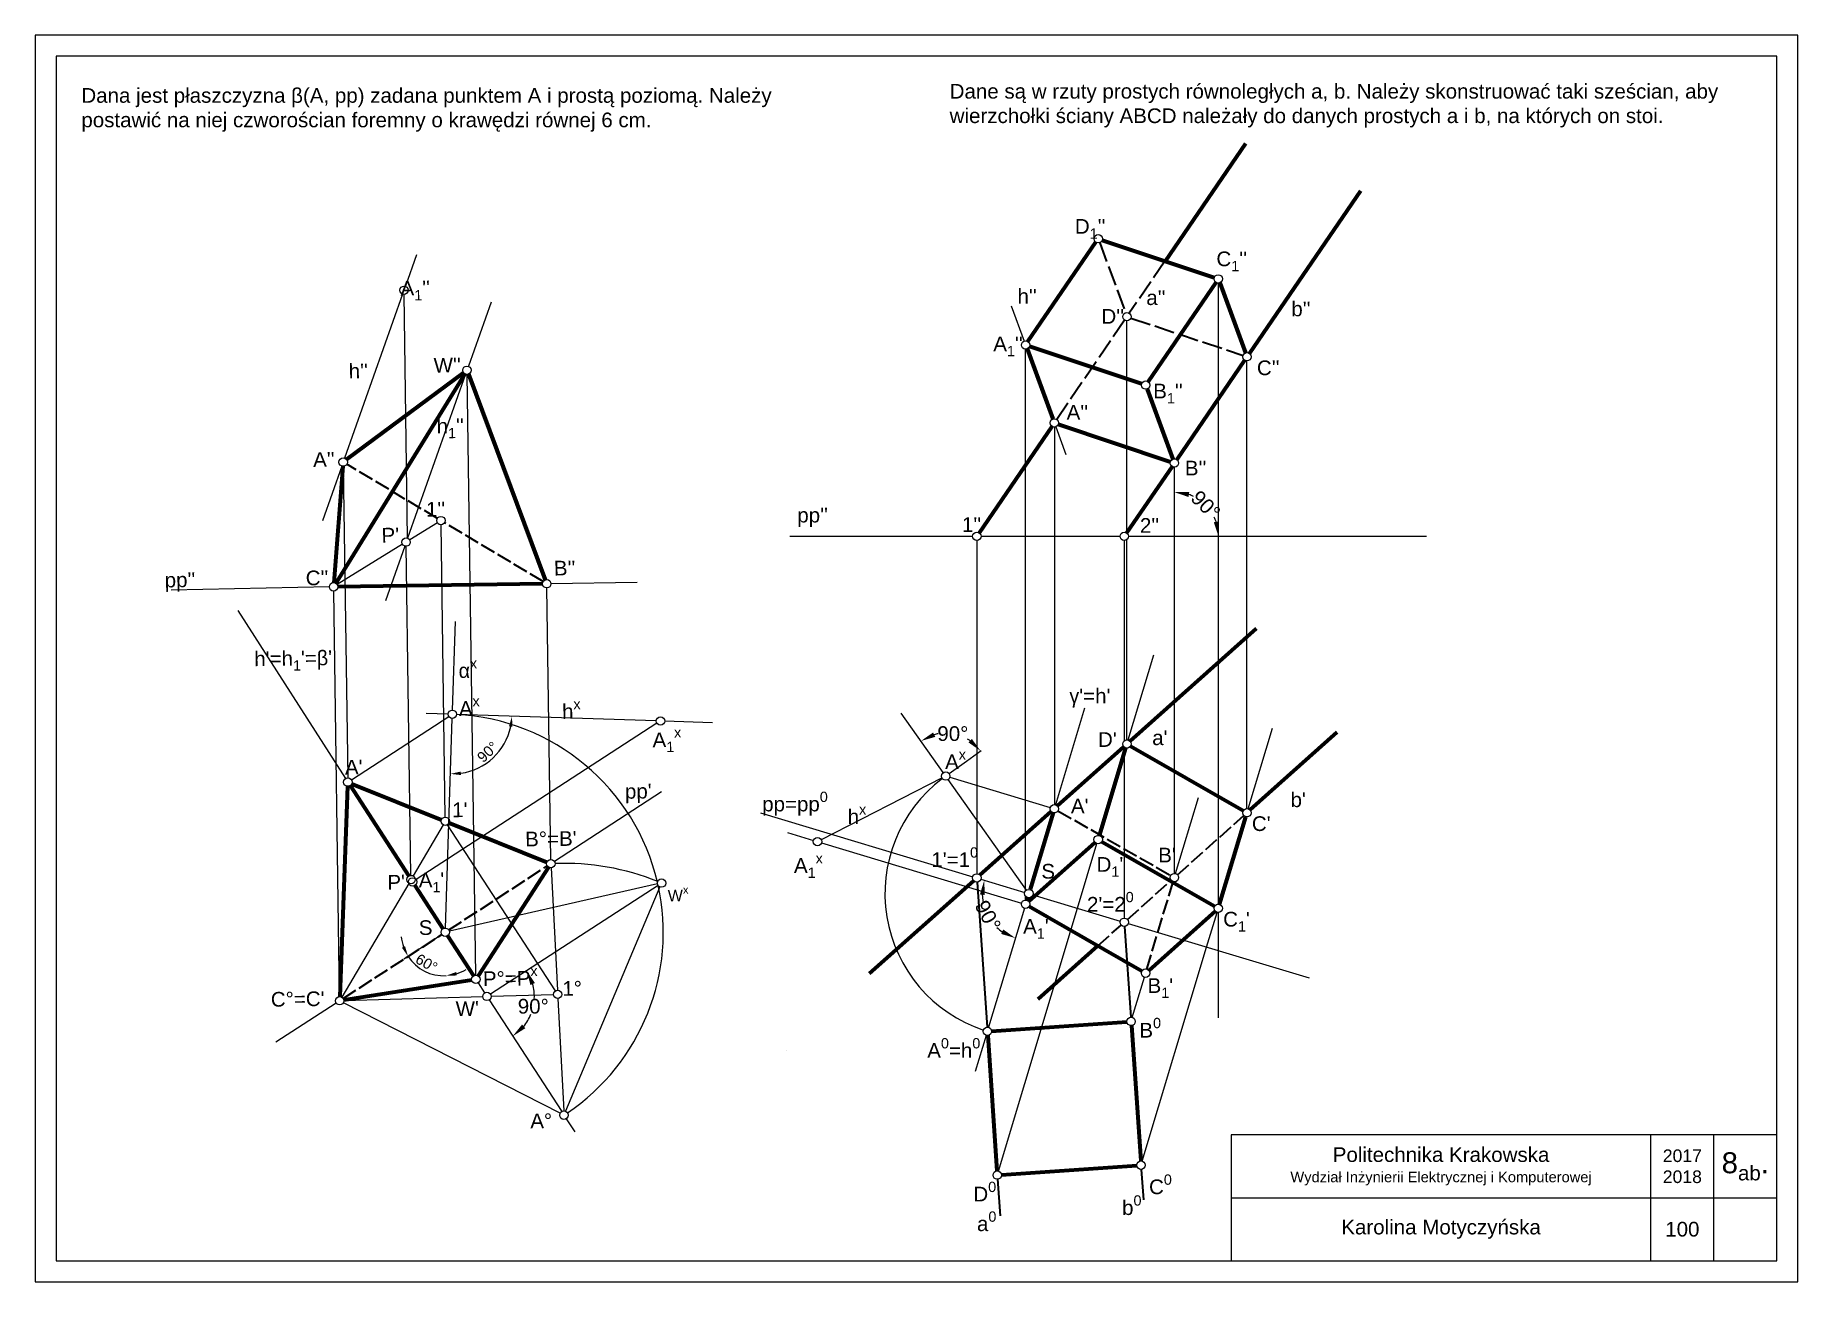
# Model space of a CAD drawing. Header units: inches. Extents: x 14 to 434, y 9 to 306.
import ezdxf

# ---------------------------------------------------------------- set-up
doc = ezdxf.new("R2010")
doc.units = ezdxf.units.IN
doc.header["$MEASUREMENT"] = 0
doc.linetypes.add('ACAD_ISO02W100', pattern=[15, 12, -3])
doc.layers.add('ZADANIE1', color=7, linetype='Continuous')
doc.styles.get("Standard").update_dxf_attribs({"font": 'arial.ttf'})
doc.dimstyles.new('ISO-25', dxfattribs={"dimtxt": 2.5, "dimasz": 2.5, "dimexe": 1.25, "dimexo": 0.625, "dimtad": 1, "dimtxsty": 'Standard', "dimcen": 2.5, "dimadec": 0, "dimazin": 0, "dimtfac": 1, "dimtmove": 0, "dimatfit": 3, "dimfxl": 1, "dimarcsym": 0})
doc.dimstyles.new('Kopia Standard', dxfattribs={"dimtxt": 3.5, "dimasz": 3.5, "dimexe": 0.18, "dimexo": 0.0625, "dimgap": 0.09, "dimtad": 0, "dimdec": 4, "dimzin": 0, "dimdsep": 46, "dimtxsty": 'Standard', "dimcen": 0.09, "dimadec": 0, "dimazin": 0, "dimtfac": 1, "dimtdec": 4, "dimtofl": 0, "dimtmove": 0, "dimatfit": 3, "dimfxl": 1, "dimtolj": 1, "dimtzin": 0, "dimarcsym": 0})
doc.dimstyles.get("Standard").update_dxf_attribs({"dimtxt": 3.5, "dimasz": 3.5, "dimexe": 0.18, "dimexo": 0.0625, "dimgap": 0.09, "dimtad": 0, "dimtih": 1, "dimtoh": 1, "dimdec": 4, "dimzin": 0, "dimdsep": 46, "dimtxsty": 'Standard', "dimcen": 0.09, "dimadec": 0, "dimazin": 0, "dimtfac": 1, "dimtdec": 4, "dimtofl": 0, "dimtmove": 0, "dimatfit": 3, "dimfxl": 1, "dimtolj": 1, "dimtzin": 0, "dimarcsym": 0})

# ---------------------------------------------------------------- blocks, each defined once
blk = doc.blocks.new('*D2')
at = {"color": 0, "lineweight": -2, "transparency": 16777216}
blk.add_line((110.44, 91.48), (101.42, 85.63), dxfattribs=at)
for start, end in [(184.6275, 198.8061), (212.9847, 273.3444), (287.523, 301.7016)]:
    blk.add_arc((110.96, 91.82), 10.13, start, end, dxfattribs=at)
at = {"color": 0, "transparency": 16777216}
for points in [[(101.75, 88.74), (101, 88.38), (102.46, 86.31)], [(114.09, 81.76), (113.93, 82.58), (111.55, 81.71)]]:
    blk.add_solid(points, dxfattribs=at)
at = {"layer": 'Defpoints', "color": 0, "transparency": 16777216}
for p in [(162.88, 125.52), (137.13, 108.81), (110.99, 91.38), (108.04, 82.13), (114.47, 31.69)]:
    blk.add_point(p, dxfattribs=at)
at = {"color": 0, "transparency": 16777216, "insert": (106.87, 84.69), "char_height": 2.5, "attachment_point": 5, "rotation": 330.1621}
blk.add_mtext('60°', dxfattribs=at)
blk = doc.blocks.new('*D1')
at = {"color": 0, "lineweight": -2, "transparency": 16777216}
blk.add_arc((113.01, 144), 14.22, 278.2258, 348.0516, dxfattribs=at)
at = {"color": 0, "transparency": 16777216}
for points in [[(126.51, 141.1), (127.34, 141), (127.23, 143.53)], [(115.07, 129.51), (115.03, 130.34), (112.55, 129.79)]]:
    blk.add_solid(points, dxfattribs=at)
at = {"layer": 'Defpoints', "color": 0, "transparency": 16777216}
for p in [(112.99, 143.23), (113.78, 143.97), (161.85, 142.41), (119.72, 131.46), (111.35, 92.82)]:
    blk.add_point(p, dxfattribs=at)
at = {"color": 0, "transparency": 16777216, "insert": (121.44, 135.01), "char_height": 2.5, "attachment_point": 5, "rotation": 43.1387}
blk.add_mtext('90°', dxfattribs=at)
blk = doc.blocks.new('*D3')
at = {"color": 0, "lineweight": -2, "transparency": 16777216}
for start, end in [(181.4213, 189.7254), (226.7863, 235.0904)]:
    blk.add_arc((250.4, 101.28), 11.09, start, end, dxfattribs=at)
at = {"color": 0, "transparency": 16777216}
for points in [[(238.74, 101.08), (239.89, 100.93), (239.78, 104.47)], [(244.31, 92.71), (243.8, 91.66), (247.2, 90.66)]]:
    blk.add_solid(points, dxfattribs=at)
at = {"layer": 'Defpoints', "color": 0, "transparency": 16777216}
for p in [(238.96, 104.72), (249.44, 101.57), (239.61, 98.74), (249.34, 97.77), (240.81, 69.41)]:
    blk.add_point(p, dxfattribs=at)
at = {"color": 0, "transparency": 16777216, "insert": (240.63, 96.03), "char_height": 3.5, "attachment_point": 5, "rotation": 298.2559}
blk.add_mtext('\\A1;90°', dxfattribs=at)
blk = doc.blocks.new('*D4')
at = {"color": 0, "lineweight": -2, "transparency": 16777216}
for start, end in [(64.5368, 70.8769), (19.1231, 25.4632)]:
    blk.add_arc((285.08, 186.39), 10.54, start, end, dxfattribs=at)
at = {"color": 0, "transparency": 16777216}
for points in [[(288.43, 195.77), (288.63, 196.92), (285.08, 196.93)], [(295.61, 189.94), (294.46, 189.75), (295.61, 186.39)]]:
    blk.add_solid(points, dxfattribs=at)
at = {"layer": 'Defpoints', "color": 0, "transparency": 16777216}
for p in [(285.08, 202.86), (294.2, 191.66), (274.14, 186.39), (345.16, 186.39), (285.08, 106.09)]:
    blk.add_point(p, dxfattribs=at)
at = {"color": 0, "transparency": 16777216, "insert": (292.53, 193.84), "char_height": 3.5, "attachment_point": 5, "rotation": 315}
blk.add_mtext('\\A1;90°', dxfattribs=at)
blk = doc.blocks.new('*D5')
at = {"layer": 'Defpoints', "color": 0, "transparency": 16777216}
for p in [(162.25, 103.37), (121.67, 76.12), (121.9, 77.18), (131.32, 71.63), (139.2, 49.12)]:
    blk.add_point(p, dxfattribs=at)
at = {"layer": 'ZADANIE1', "color": 0, "lineweight": -2, "transparency": 16777216}
for start, end in [(357.5912, 15.1625), (320.807, 338.0179)]:
    blk.add_arc((121.26, 76.76), 11.3, start, end, dxfattribs=at)
at = {"layer": 'ZADANIE1', "color": 0, "transparency": 16777216}
for points in [[(131.63, 79.48), (132.69, 79.96), (130.73, 82.91)], [(130.4, 69.19), (129.62, 70.06), (127.41, 67.29)]]:
    blk.add_solid(points, dxfattribs=at)
at = {"layer": 'ZADANIE1', "color": 0, "transparency": 16777216, "insert": (132.31, 74.41), "char_height": 3.5, "attachment_point": 5}
blk.add_mtext('\\A1;90°', dxfattribs=at)
blk = doc.blocks.new('*D10')
at = {"layer": 'Defpoints', "color": 0, "transparency": 16777216}
for p in [(219.98, 144.28), (234.83, 138.6), (235.52, 132.81), (230.02, 130.09), (231.41, 129.86)]:
    blk.add_point(p, dxfattribs=at)
at = {"layer": 'ZADANIE1', "color": 0, "lineweight": -2, "transparency": 16777216}
blk.add_line((235.57, 132.85), (239.06, 135.36), dxfattribs=at)
for start, end in [(100.3008, 105.5995), (55.3916, 59.3985)]:
    blk.add_arc((230.6, 129.27), 10.24, start, end, dxfattribs=at)
at = {"layer": 'ZADANIE1', "color": 0, "transparency": 16777216}
for points in [[(228.09, 138.61), (227.59, 139.66), (224.68, 137.63)], [(236.82, 138.12), (236.01, 137.29), (238.91, 135.25)]]:
    blk.add_solid(points, dxfattribs=at)
at = {"layer": 'ZADANIE1', "color": 0, "transparency": 16777216, "insert": (232.29, 139.37), "char_height": 3.5, "attachment_point": 5}
blk.add_mtext('\\A1;90°', dxfattribs=at)

msp = doc.modelspace()

# ---------------------------------------------------------------- linework, layer by layer
at = {"lineweight": 70}
for p, q in [((302.02603, 280.00759), (282.85536, 251.96337)), ((329.40199, 268.70122), (302.94666, 230.00049)), ((250.1913, 232.8032), (266.36611, 256.46486)), ((267.87892, 256.97356), (294.58574, 248.05169)), ((294.96988, 246.90929), (278.79507, 223.24763)), ((295.88038, 246.79667), (302.03616, 230.11312)), ((249.97312, 231.03948), (256.12891, 214.35593)), ((277.28226, 222.73894), (250.57544, 231.6608)), ((301.81799, 228.3494), (285.64318, 204.68773)), ((115.97635, 225.12047), (85.25018, 175.20462)), ((115.69753, 225.37611), (87.80315, 204.67464)), ((116.8507, 225.03537), (135.16972, 176.0295)), ((278.5769, 221.48391), (284.73268, 204.80036)), ((255.91074, 212.59221), (238.5662, 187.21939)), ((257.42355, 213.1009), (284.13037, 204.17904)), ((86.92385, 203.0816), (84.80226, 175.35011)), ((284.51451, 203.03664), (273.70204, 187.21939)), ((134.51997, 175.07824), (85.72587, 174.36759)), ((274.52483, 137.58532), (304.66327, 164.46713)), ((303.1286, 121.18832), (323.8916, 139.70776)), ((274.64611, 136.42235), (301.51476, 121.02001)), ((88.07323, 126.83405), (86.19972, 76.72948)), ((88.65501, 126.99453), (102.63266, 105.45828)), ((89.0385, 127.46054), (110.4221, 118.86909)), ((112.27791, 118.12347), (135.56337, 108.76789)), ((238.74814, 105.67451), (255.72879, 120.82031)), ((295.82231, 98.71807), (302.09423, 119.56508)), ((135.94709, 107.55611), (119.15857, 81.67316)), ((104.09233, 103.20926), (110.7824, 92.90145)), ((212.46017, 82.22711), (237.25559, 104.34324)), ((277.35744, 82.8045), (250.49422, 98.22586)), ((294.78826, 97.09448), (278.97065, 82.97263)), ((111.87123, 91.22381), (118.06998, 81.673)), ((252.63206, 76.14822), (266.85455, 88.83389)), ((117.62654, 80.67882), (87.15021, 75.88555)), ((240.58699, 67.45016), (242.80677, 35.19941)), ((241.51596, 68.51647), (273.76671, 70.73625)), ((274.83302, 69.80727), (277.0528, 37.55653)), ((243.87308, 34.27044), (276.12383, 36.49022))]:
    msp.add_line(p, q, dxfattribs=at)
at = {"linetype": 'ACAD_ISO02W100', "lineweight": 35, "ltscale": 0.4}
for p, q in [((267.27661, 256.35223), (273.43239, 239.66869)), ((282.83405, 251.97754), (274.34288, 239.55606)), ((273.21422, 237.90497), (257.0394, 214.2433)), ((274.72703, 238.41366), (301.43385, 229.4918))]:
    msp.add_line(p, q, dxfattribs=at)
for p, q in [((104.49599, 253.50087), (101.82842, 245.96556)), ((101.161, 244.08021), (87.33385, 205.02136)), ((102.35485, 185.96504), (101.50927, 244.02299)), ((122.24874, 242.2095), (116.83427, 226.91473)), ((116.16684, 225.02939), (102.33969, 185.97054)), ((116.24619, 225.25352), (116.23973, 225.2353)), ((118.59983, 81.83408), (116.51512, 224.97217)), ((86.66642, 203.13602), (82.05663, 190.11432)), ((87.0147, 203.0788), (88.09603, 128.83324)), ((109.45558, 189.62991), (102.85673, 185.55343)), ((111.33544, 119.49617), (110.3209, 189.15558)), ((101.15522, 184.50231), (85.57673, 174.87859)), ((101.67226, 184.08519), (97.06248, 171.0635)), ((103.16251, 105.61935), (102.02054, 184.02797)), ((83.7261, 174.33725), (45.98331, 173.59687)), ((86.14779, 76.73007), (84.74054, 173.35313)), ((136.47671, 109.39498), (135.53443, 174.09291)), ((157.06408, 175.40658), (136.51976, 175.10737)), ((61.94133, 168.70924), (87.56744, 128.67298)), ((113.04701, 144.99618), (113.73271, 166.09651)), ((88.94941, 128.37776), (112.17571, 143.45229)), ((112.01505, 144.02919), (106.7519, 144.20023)), ((111.35929, 93.0621), (112.98205, 142.99724)), ((161.61631, 142.41729), (114.014, 143.96423)), ((161.77697, 141.84039), (104.38673, 104.59249)), ((175.03818, 141.98111), (163.61525, 142.35233)), ((162.88399, 125.52471), (137.33009, 108.9395)), ((110.84252, 117.63462), (103.68456, 105.48112)), ((137.57035, 78.0969), (111.89442, 117.65746)), ((136.54334, 107.39644), (138.0627, 78.25673)), ((102.6204, 103.67429), (86.66984, 76.59184)), ((161.9103, 103.55863), (112.30195, 92.28425)), ((162.04662, 103.23583), (122.09597, 77.30672)), ((162.4976, 102.85852), (140.00328, 49.39824)), ((119.15881, 79.99537), (120.71274, 77.60112)), ((87.16192, 75.75957), (120.25759, 76.73291)), ((121.80157, 75.92349), (139.07103, 49.31532)), ((122.25673, 76.7917), (137.1152, 77.22869)), ((138.16684, 76.25944), (139.56338, 49.47515)), ((85.32354, 75.18576), (70.97154, 65.8709)), ((138.72457, 48.93073), (87.05324, 75.27595)), ((140.15987, 47.63769), (142.21225, 44.47544)), ((398.62668, 13.78427), (398.62668, 43.78427)), ((413.62668, 13.78427), (413.62668, 43.78427)), ((298.62668, 28.78427), (428.62668, 28.78427))]:
    msp.add_line(p, q)
at = {"lineweight": 18}
for p, q in [((295.53422, 246.73484), (295.53422, 98.76047)), ((246.16781, 241.35274), (249.2808, 232.91583)), ((273.77855, 187.16151), (273.77855, 237.73051)), ((249.62696, 101.91919), (249.62696, 230.97765)), ((302.38232, 121.52268), (302.38232, 228.17494)), ((256.47507, 212.41776), (256.47507, 122.48594)), ((256.82123, 212.47958), (259.24577, 205.90856)), ((285.07884, 106.08894), (285.07884, 202.86219)), ((193.42425, 186.39384), (237.00187, 186.39384)), ((238.00187, 185.39384), (238.00187, 106.00888)), ((239.00187, 186.39384), (272.1377, 186.39384)), ((273.1377, 185.39384), (273.1377, 137.68735)), ((273.77855, 137.91968), (273.77855, 185.62618)), ((274.1377, 186.39384), (345.16365, 186.39384)), ((274.06665, 137.87728), (280.17626, 158.18484)), ((230.01948, 130.0879), (219.97849, 144.2836)), ((263.69635, 145.48853), (256.76317, 122.44354)), ((302.67042, 121.48028), (308.43768, 140.64988)), ((273.1377, 136.15201), (273.1377, 95.43811)), ((249.81857, 102.09645), (231.17442, 128.45507)), ((231.55455, 128.98339), (255.51747, 121.77404)), ((285.36694, 106.04654), (290.82424, 124.18589)), ((186.47335, 120.51145), (237.04427, 105.29697)), ((192.89294, 115.7924), (199.07575, 113.93227)), ((200.99095, 113.35608), (248.66936, 99.01183)), ((262.00541, 97.78731), (266.6363, 113.17978)), ((238.95947, 104.72078), (249.43844, 101.56813)), ((251.35364, 100.99194), (272.1801, 94.72621)), ((249.33887, 97.76613), (240.80642, 69.4054)), ((243.16354, 35.15937), (262.00541, 97.78731)), ((249.62696, 99.72373), (249.62696, 100.64088)), ((292.75871, 88.53505), (295.24612, 96.80287)), ((295.53422, 96.76047), (295.53422, 71.68158)), ((274.09531, 94.15001), (317.20981, 81.17883)), ((277.40956, 37.51649), (292.75871, 88.53505)), ((275.05245, 71.76251), (277.93659, 81.34904)), ((240.23022, 67.4902), (237.64013, 58.88107))]:
    msp.add_line(p, q, dxfattribs=at)
at = {"linetype": 'ACAD_ISO02W100', "lineweight": 35, "ltscale": 0.3}
for p, q in [((109.44786, 190.66833), (87.85861, 203.56583)), ((134.66139, 175.60566), (111.16481, 189.64261)), ((257.34263, 120.98862), (284.21128, 105.58627)), ((285.82512, 105.75458), (301.63605, 119.85704)), ((112.16563, 92.60704), (135.65246, 107.85067)), ((273.88398, 95.10375), (284.33257, 104.4233)), ((281.14934, 92.02778), (284.79075, 104.13134)), ((266.85455, 88.83389), (272.39143, 93.77247)), ((87.00117, 76.27459), (110.488, 91.51821)), ((278.51279, 83.26424), (281.14934, 92.02778))]:
    msp.add_line(p, q, dxfattribs=at)
at = {"lineweight": 70, "ltscale": 0.3}
for p, q in [((257.22135, 122.15158), (273.03228, 136.25405)), ((256.18697, 120.52834), (250.68414, 102.23764)), ((250.10794, 100.32244), (249.91506, 99.68133))]:
    msp.add_line(p, q, dxfattribs=at)
at = {"lineweight": 70, "ltscale": 0.4}
for p, q in [((267.2125, 115.09498), (273.49045, 135.96208)), ((250.37355, 99.38901), (266.17781, 113.47209)), ((267.79227, 113.64059), (294.66635, 98.25726))]:
    msp.add_line(p, q, dxfattribs=at)
at = {"lineweight": 35}
for p, q in [((238.07053, 104.01124), (240.44966, 69.44544)), ((273.20637, 93.44047), (274.69568, 71.80255)), ((277.19013, 35.56125), (277.69228, 28.2656)), ((242.9441, 33.20413), (243.54344, 24.49646))]:
    msp.add_line(p, q, dxfattribs=at)
for points in [[(13.62668, 8.78427), (433.62668, 8.78427), (433.62668, 305.78427), (13.62668, 305.78427)], [(18.62668, 13.78427), (428.62668, 13.78427), (428.62668, 300.78427), (18.62668, 300.78427)], [(298.62668, 13.78427), (428.62668, 13.78427), (428.62668, 43.78427), (298.62668, 43.78427)]]:
    msp.add_lwpolyline(points, close=True)
at = {"lineweight": 18}
for centre in [(266.93044, 257.29041), (295.53422, 247.73484), (273.77855, 238.73051), (249.62696, 231.97765), (302.38232, 229.17494), (278.23074, 222.42208), (256.47507, 213.41776), (285.07884, 203.86219), (238.00187, 186.39384), (273.1377, 186.39384), (273.77855, 136.91968), (230.59695, 129.27148), (256.47507, 121.48594), (302.38232, 120.52268), (200.03335, 113.64418), (266.9244, 114.13738), (238.00187, 105.00888), (285.07884, 105.08894), (250.39604, 101.28004), (249.62696, 98.72373), (295.53422, 97.76047), (273.1377, 94.43811), (278.22469, 82.30664), (274.76435, 70.80491), (240.51832, 68.4478), (242.87544, 34.20177), (277.12146, 36.55889)]:
    msp.add_circle(centre, 1, dxfattribs=at)
for centre in [(101.49471, 245.02288), (116.50055, 225.97206), (87.00013, 204.07869), (110.30634, 190.15547), (102.00598, 185.02787), (84.72598, 174.35303), (135.51986, 175.09281), (113.01453, 143.99671), (162.61578, 142.38481), (88.1106, 127.83335), (111.35, 118.49628), (136.49127, 108.39508), (103.17707, 104.61946), (103.54792, 104.04808), (162.88544, 103.78025), (111.32681, 92.06263), (118.61439, 80.83419), (86.16235, 75.73018), (121.25716, 76.76231), (138.11477, 77.25809), (139.61545, 48.47651)]:
    msp.add_circle(centre, 1)
for centre, radius, start, end in [((111.32681, 92.06263), 51.9615, 13.2413316, 87.0360262), ((139.61545, 48.47651), 59.99997, 68.1351912, 92.0297799), ((111.32681, 92.06263), 51.9615, 304.0873977, 12.3553363)]:
    msp.add_arc(centre, radius, start, end)
msp.add_arc((250.39604, 101.28004), 34.28593, 126.9439525, 251.5846903, dxfattribs=at)
at = {"layer": 'ZADANIE1'}
for p, q in [((231.40885, 129.85528), (235.51921, 132.81088)), ((229.70658, 128.81624), (200.92371, 114.09942))]:
    msp.add_line(p, q, dxfattribs=at)
at = {"layer": 'ZADANIE1', "color": 1}
msp.add_line((192.54289, 63.96163), (192.54289, 63.96163), dxfattribs=at)
msp.add_line((192.54289, 63.96163), (192.54289, 63.96163), dxfattribs=at)

# ---------------------------------------------------------------- texts
at = {"lineweight": 18, "char_height": 3.5}
for s, width, heights, insert, attachment_point in [("\\A1;D{\\H0.7x;\\S^ 1;}''", 10.6762633, [0], (261.36515, 262.00393), 1), ("\\A1;C{\\H0.7x;\\S^ 1;}''", 10.6762633, [0], (295.09552, 254.25556), 1), ("\\A1;h''", 10.6762633, [0], (247.69227, 245.35516), 1), ("a''", 10.6762633, [0], (278.38668, 245.00084), 1), ("D''", 10.6762633, [0], (267.69305, 240.55631), 1), ("b''", 10.6762633, [0], (312.94493, 242.32849), 1), ("\\A1;A{\\H0.7x;\\S^ 1;}''", 10.6762633, [0], (241.92041, 233.99883), 1), ("C''", 10.6762633, [0], (304.75077, 228.29643), 1), ("\\A1;B{\\H0.7x;\\S^ 1;}''", 10.6762633, [0], (280.03732, 222.76047), 1), ("A''", 10.6762633, [0], (259.40255, 217.70028), 1), ("B''", 10.6762633, [0], (287.57574, 204.40452), 1), ("pp''", 30.8262325, [0], (195.22311, 193.19386), 1), ("1''", 10.6762633, [0], (234.45826, 190.94331), 1), ("2''", 10.6762633, [0], (276.86787, 190.73852), 1), ("{\\fSymbol|b0|i0|c2|p18;g}'=h'", 8.3020075, [0], (260.05967, 150.12054), 1), ("D'", 10.6762633, [0], (266.87618, 139.72757), 1), ("a'", 10.6762633, [0], (279.79022, 140.15003), 1), ('\\A1;A{\\H0.7x;\\Sx^ ;}', 10.6762633, [0], (230.44062, 135.63637), 1), ('\\A1;pp=pp{\\H0.7x;\\S0^ ;}', 30.8262325, [0], (186.8559, 125.54775), 1), ('\\A1;h{\\H0.7x;\\Sx^ ;}', 10.6762633, [0], (207.22038, 122.5419), 1), ("A'", 10.6762633, [0], (260.42835, 123.89711), 1), ("b'", 10.6762633, [0], (312.75991, 125.37146), 1), ("\\A1;C{\\H1x;'}", 10.6762633, [0], (303.54718, 119.68384), 1), ('\\A1;A{\\H0.7x;\\S^ 1;\\Sx^ ;}', 10.6762633, [0], (194.43104, 110.90123), 1), ("\\A1;1'=1{\\H0.7x;\\S0^ ;}", 10.6762633, [0], (227.15835, 112.29442), 1), ("\\A1;D{\\H0.7x;\\S^ 1;}'", 10.6762633, [0], (266.53617, 109.96641), 1), ("B'", 10.6762633, [0], (281.22806, 112.20605), 1), ('S', 10.6762633, [0], (253.38115, 108.33665), 1), ("\\A1;2'=2{\\H0.7x;\\S0^ ;}", 18.9574594, [3.57401], (264.25721, 101.66499), 1), ("\\A1;C{\\H0.7x;\\S^ 1;}'", 10.6762633, [0], (296.69907, 96.92163), 1), ("\\A1;A{\\H0.7x;\\S^ 1;\\H1.4286x;'}", 10.6762633, [0], (249.03153, 95.22973), 1), ("\\A1;B{\\H0.7x;\\S^ 1;}'", 10.6762633, [0], (278.69009, 81.09641), 1), ('\\A1;B{\\H0.7x;\\S0^ ;}', 10.6762633, [0], (276.73598, 71.65817), 1), ('\\A1;A{\\H0.7x;\\S0^ ;\\H1.4286x;=h\\H0.7x;\\S0^ ;}', 18.4985835, [3.57401], (226.18748, 66.83443), 1), ('\\A1;C{\\H0.7x;\\S0^ ;}', 10.6762633, [0], (279.04158, 34.34467), 1), ('\\A1;D{\\H0.7x;\\S0^ ;}', 10.6762633, [0], (237.17697, 32.611), 1), ('\\A1;b{\\H0.7x;\\S0^ ;}', 10.6762633, [0], (272.62118, 29.37863), 1), ('\\A1;a{\\H0.7x;\\S0^ ;}', 10.6762633, [0], (238.04325, 25.53583), 1), ('Karolina Motyczyńska', 100, [0], (348.62668, 21.28427), 5), ('100', 15, [0], (406.12668, 21.28427), 5)]:
    msp.add_mtext_dynamic_manual_height_columns(s, width=width, gutter_width=17.5, heights=heights, dxfattribs=dict(at, insert=insert, attachment_point=attachment_point))
at = {"attachment_point": 3, "rotation": 0.834416}
for s, insert, char_height in [("\\A1;A{\\H0.7x;\\S^ 1;}''", (107.67038, 247.35388), 3.5), ("\\A1;h''", (92.87896, 227.57108), 3.5), ("W''", (115.01839, 228.98113), 3.5), ("\\A1;h{\\H0.7x;\\S^ 1;}''", (115.73427, 214.50905), 3.5), ("A''", (84.94644, 206.49429), 3.5), ("1''", (111.29176, 194.62667), 3.5), ("P'", (100.30178, 188.46264), 3.5), ("B''", (142.31076, 180.6239), 3.5), ("pp''", (51.74708, 177.82034), 3.5), ("C''", (83.44883, 178.28542), 3.5), ("\\A1;h'=h{\\H0.7x;\\S^ 1;}'={\\fSymbol|b0|i0|c2|p18;b}'", (84.32874, 159.2195), 3.5), ('\\A1;{\\fSymbol|b0|i0|c2|p18;a\\fArial|b0|i0|c238|p34;\\H0.7x;\\Sx^ ;}', (118.89172, 157.38614), 3.5), ('\\A1;A{\\H0.7x;\\Sx^ ;}', (119.51084, 148.35861), 3.5), ('\\A1;h{\\H0.7x;\\Sx^ ;}', (143.55572, 147.65249), 3.5), ('\\A1;A{\\H0.7x;\\S^ 1;\\Sx^ ;}', (167.54864, 140.9161), 3.5), ("A'", (91.58903, 133.17386), 3.5), ("pp'", (160.49251, 127.45285), 3.5), ("1'", (116.60125, 123.00933), 3.5), ("B%%D=B'", (142.60819, 116.18032), 3.5), ("P'", (101.70746, 105.76172), 3.5), ("\\A1;A{\\H0.7x;\\S^ 1;\\H1.4286x;'}", (111.0718, 106.30602), 3.5), ('\\A1;W{\\H0.7x;\\Sx^ ;}', (169.27843, 103.15694), 2.7446818), ('S', (108.26007, 94.93721), 3.5), ('\\A1;P%%D=P{\\H0.7x;\\Sx^ ;}', (133.29945, 84.08751), 3.5), ('1%%D', (143.87905, 80.47186), 3.5), ("C%%D=C'", (82.53727, 77.99355), 3.5), ("W'", (119.34228, 75.64576), 3.5), ('A%%D', (136.7759, 48.90788), 3.5)]:
    msp.add_mtext_dynamic_manual_height_columns(s, width=9.943646, gutter_width=17.5, heights=[0], dxfattribs=dict(at, insert=insert, char_height=char_height))
at = {"attachment_point": 5}
for s, width, heights, insert, char_height in [('Politechnika Krakowska\\P{\\H0.71429x;Wydział Inżynierii Elektrycznej i Komputerowej }', 100, [0], (348.62668, 36.28427), 3.5), ('2017\\P2018', 15, [0], (406.12668, 36.28427), 3), ('\\A1;8{\\H0.7x;\\S^ ab;}.', 15, [1.54395], (421.12668, 36.28427), 5)]:
    msp.add_mtext_dynamic_manual_height_columns(s, width=width, gutter_width=17.5, heights=heights, dxfattribs=dict(at, insert=insert, char_height=char_height))
at = {"layer": 'ZADANIE1', "char_height": 3.5, "attachment_point": 1}
for s, width, insert in [('Dane są w rzuty prostych równoległych a, b. Należy skonstruować taki sześcian, aby wierzchołki ściany ABCD należały do danych prostych a i b, na których on stoi.', 187.6008778, (231.52887, 294.19264)), ('Dana jest płaszczyzna β(A, pp) zadana punktem A i prostą poziomą. Należy postawić na niej czworościan foremny o krawędzi równej 6 cm.', 179.4502875, (24.61244, 293.19642))]:
    msp.add_mtext_dynamic_manual_height_columns(s, width=width, gutter_width=1, heights=[0], dxfattribs=dict(at, insert=insert))

# ---------------------------------------------------------------- dimensions: what is measured, and where the dimension line sits
for base, line1, line2, dimstyle, picture, middle in [((294.20273, 191.66152), ((274.1377, 186.39384), (345.16365, 186.39384)), ((285.07884, 106.08894), (285.07884, 202.86219)), 'Kopia Standard', '*D4', (292.52846, 193.84346)), ((119.72016, 131.45857), ((161.85395, 142.40957), (113.77636, 143.97195)), ((111.35157, 92.82446), (112.98977, 143.23488)), 'ISO-25', '*D1', (121.43664, 135.00881)), ((239.60566, 98.73807), ((238.95947, 104.72078), (249.43844, 101.56813)), ((249.33887, 97.76613), (240.80642, 69.4054)), 'Kopia Standard', '*D3', (240.63124, 96.03193))]:
    dim = msp.add_angular_dim_2l(base=base, line1=line1, line2=line2, dimstyle=dimstyle)
    dim.commit()
    dim.dimension.update_dxf_attribs({"geometry": picture, "text_midpoint": middle})
dim = msp.add_angular_dim_2l(base=(108.03728, 82.1276), line1=((110.98651, 91.38057), (114.47483, 31.68674)), line2=((162.88399, 125.52471), (137.13065, 108.81006)), dimstyle='ISO-25')
dim.commit()
dim.dimension.update_dxf_attribs({"geometry": '*D2', "text_midpoint": (105.92121, 83.03922), "dimtype": 162})
at = {"layer": 'ZADANIE1', "color": 0}
dim = msp.add_angular_dim_2l(base=(234.83351, 138.59786), line1=((231.40885, 129.85528), (235.51921, 132.81088)), line2=((230.01948, 130.0879), (219.97849, 144.2836)), dimstyle='Standard', dxfattribs=at)
dim.commit()
dim.dimension.update_dxf_attribs({"geometry": '*D10', "text_midpoint": (232.2884, 139.37439)})
at = {"layer": 'ZADANIE1'}
dim = msp.add_angular_dim_2l(base=(131.32189, 71.63069), line1=((121.67213, 76.12293), (139.20048, 49.11588)), line2=((162.24606, 103.36527), (121.89653, 77.17728)), dimstyle='Standard', dxfattribs=at)
dim.commit()
dim.dimension.update_dxf_attribs({"geometry": '*D5', "text_midpoint": (132.3071, 74.41049)})

doc.saveas('drawing.dxf')
